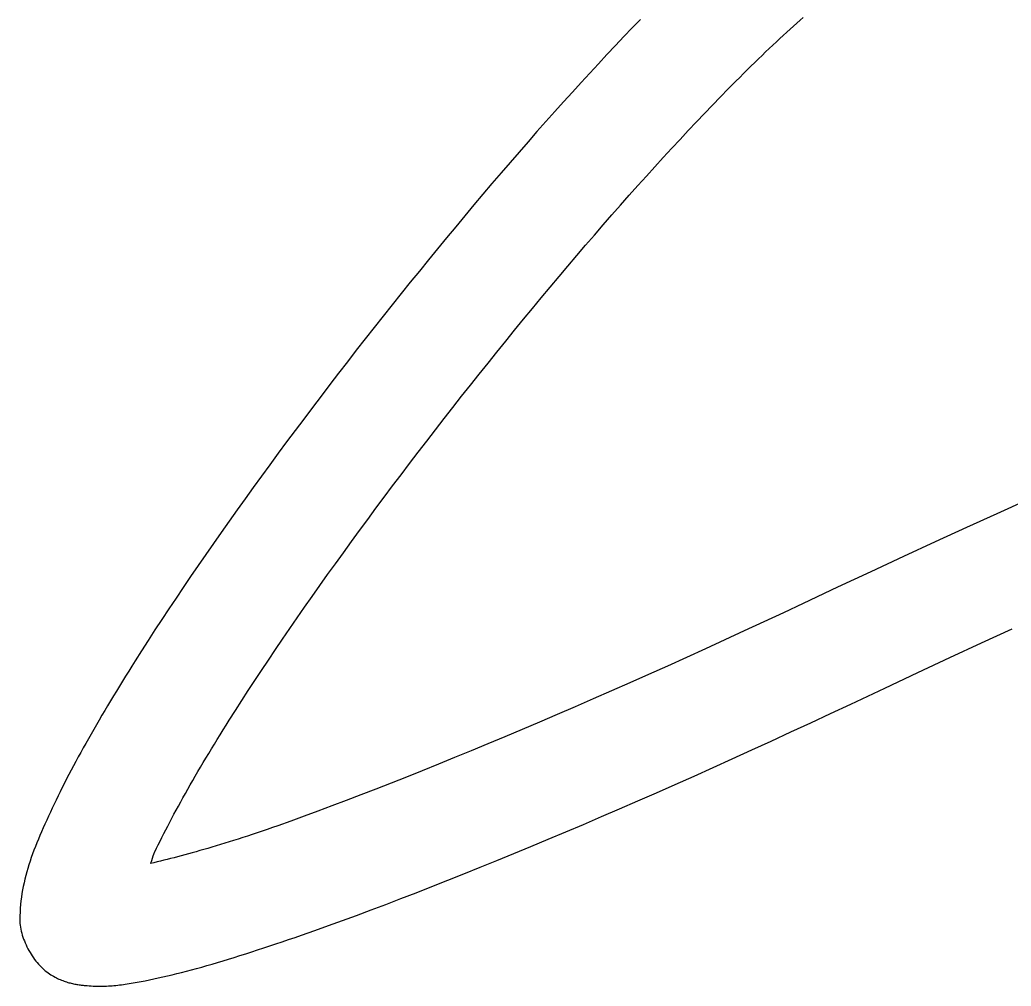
# Model space of a CAD drawing. Header units: metres. Extents: x 0 to 745, y 0 to 539.
# Drawn here: x 234 to 241.12, y 355.44 to 362.39 of the extents above; entities that cross this region are included whole.
import ezdxf

# ---------------------------------------------------------------- set-up
doc = ezdxf.new("R2010")
doc.units = ezdxf.units.M

msp = doc.modelspace()

# ---------------------------------------------------------------- linework, layer by layer
at = {"layer": '2', "color": 7}
for p, q in [((238.460534, 362.394429), (238.400899, 362.332894)), ((239.582968, 362.366764), (239.606504, 362.387649)), ((239.606504, 362.387649), (239.629755, 362.408095)), ((238.400899, 362.332894), (238.340742, 362.270206)), ((239.4861, 362.278946), (239.510714, 362.301531)), ((239.510714, 362.301531), (239.535067, 362.3237)), ((239.535067, 362.3237), (239.559154, 362.345446)), ((239.559154, 362.345446), (239.582968, 362.366764)), ((238.340742, 362.270206), (238.280088, 362.206398)), ((239.410761, 362.208748), (239.436118, 362.232549)), ((239.436118, 362.232549), (239.461233, 362.25595)), ((239.461233, 362.25595), (239.4861, 362.278946)), ((238.280088, 362.206398), (238.218961, 362.141502)), ((239.333301, 362.135), (239.359346, 362.159968)), ((239.359346, 362.159968), (239.385168, 362.184552)), ((239.385168, 362.184552), (239.410761, 362.208748)), ((238.218961, 362.141502), (238.157388, 362.075551)), ((239.280565, 362.083939), (239.307038, 362.109656)), ((239.307038, 362.109656), (239.333301, 362.135)), ((238.157388, 362.075551), (238.095393, 362.008578)), ((239.19994, 362.004614), (239.227009, 362.031412)), ((239.227009, 362.031412), (239.253886, 362.057856)), ((239.253886, 362.057856), (239.280565, 362.083939)), ((238.095393, 362.008578), (238.033002, 361.940614)), ((239.089841, 361.893977), (239.145248, 361.949974)), ((239.145248, 361.949974), (239.172684, 361.977466)), ((239.172684, 361.977466), (239.19994, 362.004614)), ((238.033002, 361.940614), (237.970239, 361.871693)), ((239.033737, 361.83666), (239.089841, 361.893977)), ((237.90713, 361.801848), (237.843699, 361.731109)), ((237.970239, 361.871693), (237.90713, 361.801848)), ((238.976965, 361.778058), (239.033737, 361.83666)), ((237.843699, 361.731109), (237.779973, 361.659511)), ((238.919556, 361.71821), (238.976965, 361.778058)), ((237.779973, 361.659511), (237.715976, 361.587085)), ((238.861539, 361.65715), (238.919556, 361.71821)), ((238.7438, 361.531544), (238.802944, 361.594916)), ((238.802944, 361.594916), (238.861539, 361.65715)), ((237.715976, 361.587085), (237.651733, 361.513865)), ((238.684138, 361.46707), (238.7438, 361.531544)), ((237.651733, 361.513865), (237.587269, 361.439882)), ((238.623988, 361.401532), (238.684138, 361.46707)), ((237.587269, 361.439882), (237.52261, 361.36517)), ((238.563379, 361.334964), (238.623988, 361.401532)), ((237.52261, 361.36517), (237.457781, 361.28976)), ((238.502341, 361.267405), (238.563379, 361.334964)), ((237.457781, 361.28976), (237.392807, 361.213686)), ((238.440904, 361.19889), (238.502341, 361.267405)), ((237.392807, 361.213686), (237.327712, 361.136979)), ((238.379098, 361.129456), (238.440904, 361.19889)), ((237.327712, 361.136979), (237.262523, 361.059673)), ((238.316952, 361.059139), (238.379098, 361.129456)), ((237.262523, 361.059673), (237.197264, 360.981799)), ((238.254496, 360.987976), (238.316952, 361.059139)), ((237.197264, 360.981799), (237.13196, 360.903391)), ((238.191761, 360.916003), (238.254496, 360.987976)), ((237.13196, 360.903391), (237.066637, 360.824481)), ((238.128776, 360.843256), (238.191761, 360.916003)), ((237.066637, 360.824481), (237.00132, 360.745101)), ((238.065571, 360.769773), (238.128776, 360.843256)), ((237.00132, 360.745101), (236.936034, 360.665285)), ((238.002175, 360.69559), (238.065571, 360.769773)), ((236.936034, 360.665285), (236.870803, 360.585063)), ((237.938619, 360.620743), (238.002175, 360.69559)), ((237.874933, 360.545268), (237.938619, 360.620743)), ((236.870803, 360.585063), (236.805654, 360.50447)), ((237.811145, 360.469202), (237.874933, 360.545268)), ((236.805654, 360.50447), (236.740611, 360.423537)), ((237.747286, 360.392582), (237.811145, 360.469202)), ((236.740611, 360.423537), (236.675699, 360.342298)), ((237.683387, 360.315444), (237.747286, 360.392582)), ((236.675699, 360.342298), (236.610944, 360.260784)), ((237.619476, 360.237825), (237.683387, 360.315444)), ((236.610944, 360.260784), (236.546377, 360.179038)), ((237.555583, 360.15976), (237.619476, 360.237825)), ((236.546377, 360.179038), (236.482027, 360.097099)), ((236.482027, 360.097099), (236.417922, 360.015)), ((237.491738, 360.081287), (237.555583, 360.15976)), ((237.427972, 360.002442), (237.491738, 360.081287)), ((236.417922, 360.015), (236.354087, 359.932773)), ((237.364314, 359.923261), (237.427972, 360.002442)), ((236.354087, 359.932773), (236.290548, 359.850449)), ((237.300793, 359.843781), (237.364314, 359.923261)), ((236.290548, 359.850449), (236.227332, 359.768062)), ((237.23744, 359.764038), (237.300793, 359.843781)), ((236.227332, 359.768062), (236.164464, 359.685642)), ((237.174276, 359.684064), (237.23744, 359.764038)), ((236.164464, 359.685642), (236.101971, 359.603221)), ((237.111323, 359.60389), (237.174276, 359.684064)), ((236.101971, 359.603221), (236.039879, 359.520833)), ((237.048609, 359.523552), (237.111323, 359.60389)), ((236.986163, 359.443087), (237.048609, 359.523552)), ((236.039879, 359.520833), (235.978214, 359.438508)), ((235.978214, 359.438508), (235.917002, 359.356279)), ((236.924013, 359.362531), (236.986163, 359.443087)), ((235.917002, 359.356279), (235.856269, 359.274177)), ((236.862186, 359.281919), (236.924013, 359.362531)), ((235.856269, 359.274177), (235.796042, 359.192236)), ((236.800713, 359.201289), (236.862186, 359.281919)), ((235.796042, 359.192236), (235.736346, 359.110486)), ((236.73962, 359.120676), (236.800713, 359.201289)), ((235.736346, 359.110486), (235.677207, 359.02896)), ((236.678936, 359.040117), (236.73962, 359.120676)), ((235.677207, 359.02896), (235.618652, 358.94769)), ((236.618689, 358.959647), (236.678936, 359.040117)), ((236.558908, 358.879303), (236.618689, 358.959647)), ((235.618652, 358.94769), (235.560707, 358.866707)), ((241.236644, 358.936209), (241.021136, 358.839856)), ((235.560707, 358.866707), (235.503398, 358.786045)), ((236.499621, 358.799122), (236.558908, 358.879303)), ((241.021136, 358.839856), (240.801551, 358.740434)), ((235.503398, 358.786045), (235.446751, 358.705734)), ((236.440856, 358.719139), (236.499621, 358.799122)), ((240.801551, 358.740434), (240.577523, 358.637888)), ((235.446751, 358.705734), (235.390792, 358.625807)), ((236.382641, 358.63939), (236.440856, 358.719139)), ((235.390792, 358.625807), (235.335548, 358.546296)), ((236.325005, 358.559913), (236.382641, 358.63939)), ((240.577523, 358.637888), (240.348684, 358.532158)), ((235.335548, 358.546296), (235.281043, 358.467233)), ((236.267976, 358.480742), (236.325005, 358.559913)), ((240.348684, 358.532158), (240.114668, 358.423186)), ((235.281043, 358.467233), (235.227306, 358.388649)), ((236.211583, 358.401915), (236.267976, 358.480742)), ((235.227306, 358.388649), (235.174361, 358.310577)), ((236.155853, 358.323468), (236.211583, 358.401915)), ((240.114668, 358.423186), (239.875106, 358.310915)), ((235.174361, 358.310577), (235.122235, 358.23305)), ((236.100815, 358.245436), (236.155853, 358.323468)), ((239.875106, 358.310915), (239.629632, 358.195286)), ((236.046497, 358.167856), (236.100815, 358.245436)), ((235.122235, 358.23305), (235.070954, 358.156098)), ((239.629632, 358.195286), (239.487268, 358.128305)), ((235.070954, 358.156098), (235.020544, 358.079754)), ((235.992928, 358.090764), (236.046497, 358.167856)), ((239.487268, 358.128305), (239.345786, 358.062177)), ((235.020544, 358.079754), (234.971031, 358.004049)), ((235.940135, 358.014197), (235.992928, 358.090764)), ((239.345786, 358.062177), (239.205236, 357.996921)), ((234.971031, 358.004049), (234.922441, 357.929017)), ((235.888148, 357.93819), (235.940135, 358.014197)), ((239.205236, 357.996921), (239.065668, 357.932555)), ((240.909394, 357.910601), (241.129834, 358.011697)), ((234.922441, 357.929017), (234.874801, 357.854689)), ((235.836993, 357.86278), (235.888148, 357.93819)), ((239.065668, 357.932555), (238.927134, 357.869097)), ((240.683615, 357.806131), (240.909394, 357.910601)), ((234.874801, 357.854689), (234.828136, 357.781096)), ((235.786701, 357.788003), (235.836993, 357.86278)), ((238.927134, 357.869097), (238.789682, 357.806564)), ((234.805177, 357.744586), (234.78247, 357.708271)), ((234.828136, 357.781096), (234.805177, 357.744586)), ((235.737298, 357.713895), (235.786701, 357.788003)), ((238.653365, 357.744975), (238.518231, 357.684348)), ((238.789682, 357.806564), (238.653365, 357.744975)), ((240.452105, 357.698213), (240.683615, 357.806131)), ((234.760019, 357.672153), (234.737825, 357.636236)), ((234.78247, 357.708271), (234.760019, 357.672153)), ((235.688814, 357.640493), (235.737298, 357.713895)), ((238.518231, 357.684348), (238.384333, 357.624701)), ((240.214471, 357.586774), (240.452105, 357.698213)), ((234.715893, 357.600521), (234.694224, 357.565011)), ((234.737825, 357.636236), (234.715893, 357.600521)), ((235.641276, 357.567832), (235.688814, 357.640493)), ((238.384333, 357.624701), (238.251719, 357.566051)), ((234.672822, 357.52971), (234.651691, 357.494619)), ((234.694224, 357.565011), (234.672822, 357.52971)), ((235.594713, 357.495949), (235.641276, 357.567832)), ((238.251719, 357.566051), (238.120442, 357.508418)), ((239.97032, 357.471744), (240.214471, 357.586774)), ((234.630832, 357.45974), (234.610248, 357.425077)), ((234.651691, 357.494619), (234.630832, 357.45974)), ((235.549153, 357.42488), (235.594713, 357.495949)), ((238.120442, 357.508418), (237.99055, 357.451818)), ((239.826126, 357.4039), (239.97032, 357.471744)), ((234.589944, 357.390632), (234.56992, 357.356407)), ((234.610248, 357.425077), (234.589944, 357.390632)), ((235.504624, 357.354662), (235.549153, 357.42488)), ((237.862095, 357.396271), (237.735127, 357.341793)), ((237.99055, 357.451818), (237.862095, 357.396271)), ((239.682837, 357.336923), (239.826126, 357.4039)), ((234.550182, 357.322406), (234.53073, 357.28863)), ((234.56992, 357.356407), (234.550182, 357.322406)), ((235.461163, 357.285321), (235.482757, 357.31988)), ((235.482757, 357.31988), (235.504624, 357.354662)), ((237.735127, 357.341793), (237.609696, 357.288403)), ((239.540497, 357.270829), (239.682837, 357.336923)), ((234.51157, 357.255082), (234.492702, 357.221764)), ((234.53073, 357.28863), (234.51157, 357.255082)), ((235.418805, 357.216896), (235.439844, 357.250991)), ((235.439844, 357.250991), (235.461163, 357.285321)), ((237.609696, 357.288403), (237.485853, 357.23612)), ((239.39915, 357.205634), (239.540497, 357.270829)), ((234.474131, 357.18868), (234.455859, 357.155832)), ((234.492702, 357.221764), (234.474131, 357.18868)), ((235.377583, 357.149439), (235.39805, 357.183043)), ((235.39805, 357.183043), (235.418805, 357.216896)), ((237.363649, 357.18496), (237.243133, 357.134942)), ((237.485853, 357.23612), (237.363649, 357.18496)), ((239.258842, 357.141354), (239.39915, 357.205634)), ((234.437889, 357.123222), (234.420224, 357.090852)), ((234.455859, 357.155832), (234.437889, 357.123222)), ((235.337524, 357.083003), (235.357406, 357.11609)), ((235.357406, 357.11609), (235.377583, 357.149439)), ((237.243133, 357.134942), (237.124357, 357.086085)), ((239.119615, 357.078005), (239.258842, 357.141354)), ((234.402866, 357.058726), (234.38582, 357.026846)), ((234.420224, 357.090852), (234.402866, 357.058726)), ((235.29866, 357.01764), (235.317941, 357.050184)), ((235.317941, 357.050184), (235.337524, 357.083003)), ((237.007371, 357.038406), (236.892224, 356.991923)), ((237.124357, 357.086085), (237.007371, 357.038406)), ((238.981515, 357.015603), (239.119615, 357.078005)), ((234.352673, 356.963834), (234.336577, 356.932706)), ((234.369088, 356.995214), (234.352673, 356.963834)), ((234.38582, 357.026846), (234.369088, 356.995214)), ((235.26102, 356.953403), (235.279685, 356.985377)), ((235.279685, 356.985377), (235.29866, 357.01764)), ((236.892224, 356.991923), (236.778969, 356.946654)), ((238.844586, 356.954164), (238.981515, 357.015603)), ((234.320804, 356.901835), (234.305356, 356.871222)), ((234.336577, 356.932706), (234.320804, 356.901835)), ((235.206922, 356.859273), (235.224635, 356.890344)), ((235.224635, 356.890344), (235.242669, 356.921723)), ((235.242669, 356.921723), (235.26102, 356.953403)), ((236.667654, 356.902617), (236.558331, 356.859831)), ((236.778969, 356.946654), (236.667654, 356.902617)), ((238.574418, 356.834239), (238.708872, 356.893704)), ((238.708872, 356.893704), (238.844586, 356.954164)), ((234.290237, 356.840871), (234.275449, 356.810783)), ((234.305356, 356.871222), (234.290237, 356.840871)), ((235.172474, 356.798081), (235.189534, 356.828516)), ((235.189534, 356.828516), (235.206922, 356.859273)), ((236.45105, 356.818312), (236.345862, 356.77808)), ((236.558331, 356.859831), (236.45105, 356.818312)), ((238.441267, 356.775785), (238.574418, 356.834239)), ((234.24688, 356.751408), (234.233066, 356.72218)), ((234.260996, 356.780961), (234.24688, 356.751408)), ((234.275449, 356.810783), (234.260996, 356.780961)), ((235.139356, 356.738198), (235.155747, 356.767972)), ((235.155747, 356.767972), (235.172474, 356.798081)), ((236.345862, 356.77808), (236.242816, 356.739153)), ((238.309465, 356.718358), (238.441267, 356.775785)), ((234.219522, 356.693318), (234.20626, 356.664802)), ((234.233066, 356.72218), (234.219522, 356.693318)), ((235.092238, 356.650945), (235.107598, 356.679677)), ((235.107598, 356.679677), (235.123305, 356.708764)), ((235.123305, 356.708764), (235.139356, 356.738198)), ((236.141964, 356.701548), (236.043355, 356.665283)), ((236.242816, 356.739153), (236.141964, 356.701548)), ((238.179055, 356.661974), (238.309465, 356.718358)), ((234.180636, 356.608721), (234.168298, 356.581115)), ((234.193294, 356.63661), (234.180636, 356.608721)), ((234.20626, 356.664802), (234.193294, 356.63661)), ((235.062575, 356.594566), (235.077229, 356.622572)), ((235.077229, 356.622572), (235.092238, 356.650945)), ((235.947041, 356.630376), (235.853072, 356.596846)), ((236.043355, 356.665283), (235.947041, 356.630376)), ((237.92259, 356.552398), (238.050082, 356.606649)), ((238.050082, 356.606649), (238.179055, 356.661974)), ((234.156291, 356.55377), (234.14463, 356.526666)), ((234.168298, 356.581115), (234.156291, 356.55377)), ((235.020779, 356.512816), (235.034346, 356.539682)), ((235.034346, 356.539682), (235.048279, 356.566934)), ((235.048279, 356.566934), (235.062575, 356.594566)), ((235.670047, 356.533869), (235.635479, 356.5224)), ((235.705273, 356.545701), (235.670047, 356.533869)), ((235.741174, 356.557905), (235.705273, 356.545701)), ((235.777764, 356.57049), (235.741174, 356.557905)), ((235.815058, 356.583467), (235.777764, 356.57049)), ((235.853072, 356.596846), (235.815058, 356.583467)), ((237.796623, 356.499239), (237.92259, 356.552398)), ((234.122391, 356.473098), (234.111838, 356.446591)), ((234.133326, 356.499782), (234.122391, 356.473098)), ((234.14463, 356.526666), (234.133326, 356.499782)), ((234.982313, 356.434604), (234.994759, 356.46027)), ((234.994759, 356.46027), (235.007582, 356.486343)), ((235.007582, 356.486343), (235.020779, 356.512816)), ((235.441045, 356.46065), (235.410659, 356.451445)), ((235.471983, 356.470149), (235.441045, 356.46065)), ((235.503487, 356.479953), (235.471983, 356.470149)), ((235.535574, 356.49007), (235.503487, 356.479953)), ((235.568258, 356.50051), (235.535574, 356.49007)), ((235.601554, 356.511284), (235.568258, 356.50051)), ((235.635479, 356.5224), (235.601554, 356.511284)), ((237.672226, 356.447186), (237.796623, 356.499239)), ((234.091926, 356.394029), (234.082593, 356.367931)), ((234.101679, 356.420242), (234.091926, 356.394029)), ((234.111838, 356.446591), (234.101679, 356.420242)), ((234.959783, 356.385053), (234.960867, 356.387886)), ((234.960867, 356.387886), (234.96207, 356.390902)), ((234.96207, 356.390902), (234.963402, 356.394119)), ((234.963402, 356.394119), (234.964875, 356.397554)), ((234.964875, 356.397554), (234.9665, 356.401225)), ((234.9665, 356.401225), (234.968287, 356.405151)), ((234.968287, 356.405151), (234.970248, 356.40935)), ((234.970248, 356.40935), (234.982313, 356.434604)), ((235.185587, 356.38723), (235.159476, 356.380235)), ((235.212112, 356.394431), (235.185587, 356.38723)), ((235.239067, 356.401849), (235.212112, 356.394431)), ((235.266465, 356.409493), (235.239067, 356.401849)), ((235.294323, 356.417373), (235.266465, 356.409493)), ((235.322657, 356.425498), (235.294323, 356.417373)), ((235.35148, 356.433879), (235.322657, 356.425498)), ((235.380809, 356.442525), (235.35148, 356.433879)), ((235.410659, 356.451445), (235.380809, 356.442525)), ((237.428319, 356.346465), (237.549444, 356.396256)), ((237.549444, 356.396256), (237.672226, 356.447186)), ((234.065232, 356.315999), (234.057229, 356.290123)), ((234.07369, 356.341928), (234.065232, 356.315999)), ((234.082593, 356.367931), (234.07369, 356.341928)), ((234.963644, 356.330547), (234.940568, 356.324974)), ((234.940568, 356.324974), (234.942124, 356.32883)), ((234.942124, 356.32883), (234.943534, 356.332437)), ((234.943534, 356.332437), (234.944808, 356.335812)), ((234.944808, 356.335812), (234.945957, 356.338973)), ((234.945957, 356.338973), (234.946993, 356.341938)), ((234.946993, 356.341938), (234.947926, 356.344726)), ((234.947926, 356.344726), (234.948768, 356.347354)), ((234.948768, 356.347354), (234.949529, 356.34984)), ((234.949529, 356.34984), (234.950221, 356.352203)), ((234.950221, 356.352203), (234.950854, 356.35446)), ((234.950854, 356.35446), (234.95144, 356.35663)), ((234.95144, 356.35663), (234.95199, 356.35873)), ((234.95199, 356.35873), (234.952514, 356.360778)), ((234.952514, 356.360778), (234.953025, 356.362793)), ((234.953025, 356.362793), (234.953532, 356.364792)), ((234.953532, 356.364792), (234.954047, 356.366793)), ((234.954047, 356.366793), (234.954582, 356.368815)), ((234.954582, 356.368815), (234.955146, 356.370875)), ((234.955146, 356.370875), (234.955752, 356.372992)), ((234.955752, 356.372992), (234.956409, 356.375183)), ((234.956409, 356.375183), (234.95713, 356.377467)), ((234.95713, 356.377467), (234.957925, 356.379861)), ((234.957925, 356.379861), (234.958806, 356.382384)), ((234.958806, 356.382384), (234.959783, 356.385053)), ((234.986996, 356.336239), (234.963644, 356.330547)), ((235.01064, 356.34206), (234.986996, 356.336239)), ((235.03459, 356.34802), (235.01064, 356.34206)), ((235.058862, 356.354127), (235.03459, 356.34802)), ((235.083471, 356.360393), (235.058862, 356.354127)), ((235.108433, 356.366826), (235.083471, 356.360393)), ((235.133763, 356.373437), (235.108433, 356.366826)), ((235.159476, 356.380235), (235.133763, 356.373437)), ((237.308898, 356.297829), (237.428319, 356.346465)), ((234.049695, 356.264279), (234.042642, 356.238446)), ((234.057229, 356.290123), (234.049695, 356.264279)), ((237.07534, 356.204085), (237.191223, 356.250364)), ((237.191223, 356.250364), (237.308898, 356.297829)), ((234.030027, 356.18673), (234.024491, 356.160805)), ((234.036082, 356.212604), (234.030027, 356.18673)), ((234.042642, 356.238446), (234.036082, 356.212604)), ((236.961293, 356.15901), (237.07534, 356.204085)), ((234.015021, 356.108718), (234.011112, 356.082513)), ((234.019484, 356.134808), (234.015021, 356.108718)), ((234.024491, 356.160805), (234.019484, 356.134808)), ((236.738883, 356.072531), (236.849126, 356.115153)), ((236.849126, 356.115153), (236.961293, 356.15901)), ((234.007771, 356.056174), (234.005009, 356.029678)), ((234.011112, 356.082513), (234.007771, 356.056174)), ((236.524348, 355.991055), (236.630609, 356.031159)), ((236.630609, 356.031159), (236.738883, 356.072531)), ((234.001275, 355.976136), (234.000327, 355.949048)), ((234.00284, 356.003006), (234.001275, 355.976136)), ((234.005009, 356.029678), (234.00284, 356.003006)), ((236.420144, 355.952233), (236.524348, 355.991055)), ((234.000327, 355.949048), (234.000008, 355.92172)), ((234.000008, 355.92172), (234.000309, 355.90832)), ((234.000309, 355.90832), (234.001202, 355.894722)), ((234.001202, 355.894722), (234.002667, 355.880954)), ((236.218086, 355.878502), (236.318042, 355.91471)), ((236.318042, 355.91471), (236.420144, 355.952233)), ((234.002667, 355.880954), (234.004687, 355.867044)), ((234.004687, 355.867044), (234.007244, 355.85302)), ((234.007244, 355.85302), (234.01032, 355.838909)), ((234.01032, 355.838909), (234.013896, 355.824738)), ((234.013896, 355.824738), (234.017956, 355.810536)), ((236.02482, 355.810083), (236.072281, 355.826687)), ((236.072281, 355.826687), (236.12032, 355.843624)), ((236.12032, 355.843624), (236.218086, 355.878502)), ((234.017956, 355.810536), (234.02248, 355.796331)), ((234.02248, 355.796331), (234.027451, 355.782149)), ((234.027451, 355.782149), (234.032851, 355.768019)), ((234.032851, 355.768019), (234.038661, 355.753968)), ((234.038661, 355.753968), (234.044864, 355.740024)), ((235.796189, 355.732136), (235.840757, 355.747043)), ((235.840757, 355.747043), (235.885904, 355.762292)), ((235.885904, 355.762292), (235.931631, 355.777884)), ((235.931631, 355.777884), (235.977936, 355.793814)), ((235.977936, 355.793814), (236.02482, 355.810083)), ((234.044864, 355.740024), (234.051442, 355.726215)), ((234.051442, 355.726215), (234.058377, 355.712569)), ((234.058377, 355.712569), (234.06565, 355.699112)), ((234.06565, 355.699112), (234.073244, 355.685874)), ((234.073244, 355.685874), (234.08114, 355.67288)), ((235.582059, 355.66283), (235.623722, 355.675988)), ((235.623722, 355.675988), (235.665967, 355.6895)), ((235.665967, 355.6895), (235.708794, 355.703363)), ((235.708794, 355.703363), (235.752201, 355.717576)), ((235.752201, 355.717576), (235.796189, 355.732136)), ((234.08114, 355.67288), (234.089321, 355.660161)), ((234.089321, 355.660161), (234.097769, 355.647741)), ((234.097769, 355.647741), (234.106465, 355.635651)), ((234.106465, 355.635651), (234.115392, 355.623917)), ((234.115392, 355.623917), (234.124531, 355.612567)), ((234.124531, 355.612567), (234.133865, 355.601628)), ((235.382484, 355.602414), (235.421232, 355.613774)), ((235.421232, 355.613774), (235.460564, 355.625497)), ((235.460564, 355.625497), (235.500479, 355.637582)), ((235.500479, 355.637582), (235.540978, 355.650027)), ((235.540978, 355.650027), (235.582059, 355.66283)), ((234.133865, 355.601628), (234.143376, 355.591129)), ((234.143376, 355.591129), (234.153045, 355.581097)), ((234.153045, 355.581097), (234.162854, 355.57156)), ((234.162854, 355.57156), (234.172786, 355.562545)), ((234.172786, 355.562545), (234.182822, 355.55408)), ((234.182822, 355.55408), (234.192945, 355.546193)), ((234.192945, 355.546193), (234.203136, 355.538912)), ((234.203136, 355.538912), (234.213297, 355.532133)), ((235.093574, 355.524869), (235.127635, 355.533247)), ((235.127635, 355.533247), (235.162283, 355.542004)), ((235.162283, 355.542004), (235.197518, 355.55114)), ((235.197518, 355.55114), (235.23334, 355.560651)), ((235.23334, 355.560651), (235.269748, 355.570536)), ((235.269748, 355.570536), (235.306742, 355.580793)), ((235.306742, 355.580793), (235.34432, 355.59142)), ((235.34432, 355.59142), (235.382484, 355.602414)), ((234.213297, 355.532133), (234.223344, 355.525722)), ((234.223344, 355.525722), (234.233279, 355.519668)), ((234.233279, 355.519668), (234.243101, 355.513961)), ((234.243101, 355.513961), (234.252813, 355.508587)), ((234.252813, 355.508587), (234.262416, 355.503536)), ((234.262416, 355.503536), (234.27191, 355.498796)), ((234.27191, 355.498796), (234.281298, 355.494355)), ((234.281298, 355.494355), (234.290579, 355.490202)), ((234.290579, 355.490202), (234.299756, 355.486326)), ((234.299756, 355.486326), (234.308829, 355.482714)), ((234.308829, 355.482714), (234.3178, 355.479356)), ((234.3178, 355.479356), (234.326669, 355.476239)), ((234.326669, 355.476239), (234.335438, 355.473353)), ((234.335438, 355.473353), (234.344109, 355.470685)), ((234.344109, 355.470685), (234.352681, 355.468224)), ((234.352681, 355.468224), (234.361157, 355.465958)), ((234.361157, 355.465958), (234.369537, 355.463876)), ((234.369537, 355.463876), (234.377823, 355.461967)), ((234.377823, 355.461967), (234.386016, 355.460218)), ((234.77183, 355.459625), (234.785736, 355.461801)), ((234.785736, 355.461801), (234.799745, 355.464084)), ((234.799745, 355.464084), (234.813866, 355.466471)), ((234.813866, 355.466471), (234.828111, 355.468955)), ((234.828111, 355.468955), (234.842491, 355.471533)), ((234.842491, 355.471533), (234.857016, 355.4742)), ((234.857016, 355.4742), (234.871697, 355.476951)), ((234.871697, 355.476951), (234.886544, 355.479782)), ((234.886544, 355.479782), (234.901568, 355.482688)), ((234.901568, 355.482688), (234.932095, 355.488745)), ((234.932095, 355.488745), (234.963213, 355.495194)), ((234.963213, 355.495194), (234.99492, 355.502033)), ((234.99492, 355.502033), (235.027216, 355.50926)), ((235.027216, 355.50926), (235.060101, 355.516872)), ((235.060101, 355.516872), (235.093574, 355.524869)), ((234.386016, 355.460218), (234.394117, 355.458619)), ((234.394117, 355.458619), (234.402127, 355.457157)), ((234.402127, 355.457157), (234.410047, 355.455821)), ((234.410047, 355.455821), (234.417879, 355.4546)), ((234.417879, 355.4546), (234.425624, 355.453482)), ((234.425624, 355.453482), (234.433282, 355.452455)), ((234.433282, 355.452455), (234.440855, 355.451508)), ((234.440855, 355.451508), (234.448344, 355.45063)), ((234.448344, 355.45063), (234.455751, 355.449808)), ((234.455751, 355.449808), (234.463076, 355.449031)), ((234.463076, 355.449031), (234.47032, 355.448288)), ((234.47032, 355.448288), (234.484661, 355.446931)), ((234.484661, 355.446931), (234.49887, 355.445783)), ((234.49887, 355.445783), (234.512959, 355.44484)), ((234.512959, 355.44484), (234.526937, 355.444096)), ((234.526937, 355.444096), (234.540816, 355.443548)), ((234.540816, 355.443548), (234.554605, 355.44319)), ((234.554605, 355.44319), (234.568317, 355.443019)), ((234.568317, 355.443019), (234.581961, 355.443028)), ((234.581961, 355.443028), (234.595548, 355.443215)), ((234.595548, 355.443215), (234.609088, 355.443574)), ((234.609088, 355.443574), (234.622593, 355.4441)), ((234.622593, 355.4441), (234.636073, 355.444789)), ((234.636073, 355.444789), (234.649538, 355.445637)), ((234.649538, 355.445637), (234.663, 355.446638)), ((234.663, 355.446638), (234.676468, 355.447788)), ((234.676468, 355.447788), (234.689954, 355.449083)), ((234.689954, 355.449083), (234.703468, 355.450518)), ((234.703468, 355.450518), (234.71702, 355.452087)), ((234.71702, 355.452087), (234.730622, 355.453787)), ((234.730622, 355.453787), (234.744284, 355.455613)), ((234.744284, 355.455613), (234.758017, 355.457561)), ((234.758017, 355.457561), (234.77183, 355.459625))]:
    msp.add_line(p, q, dxfattribs=at)

doc.saveas('drawing.dxf')
